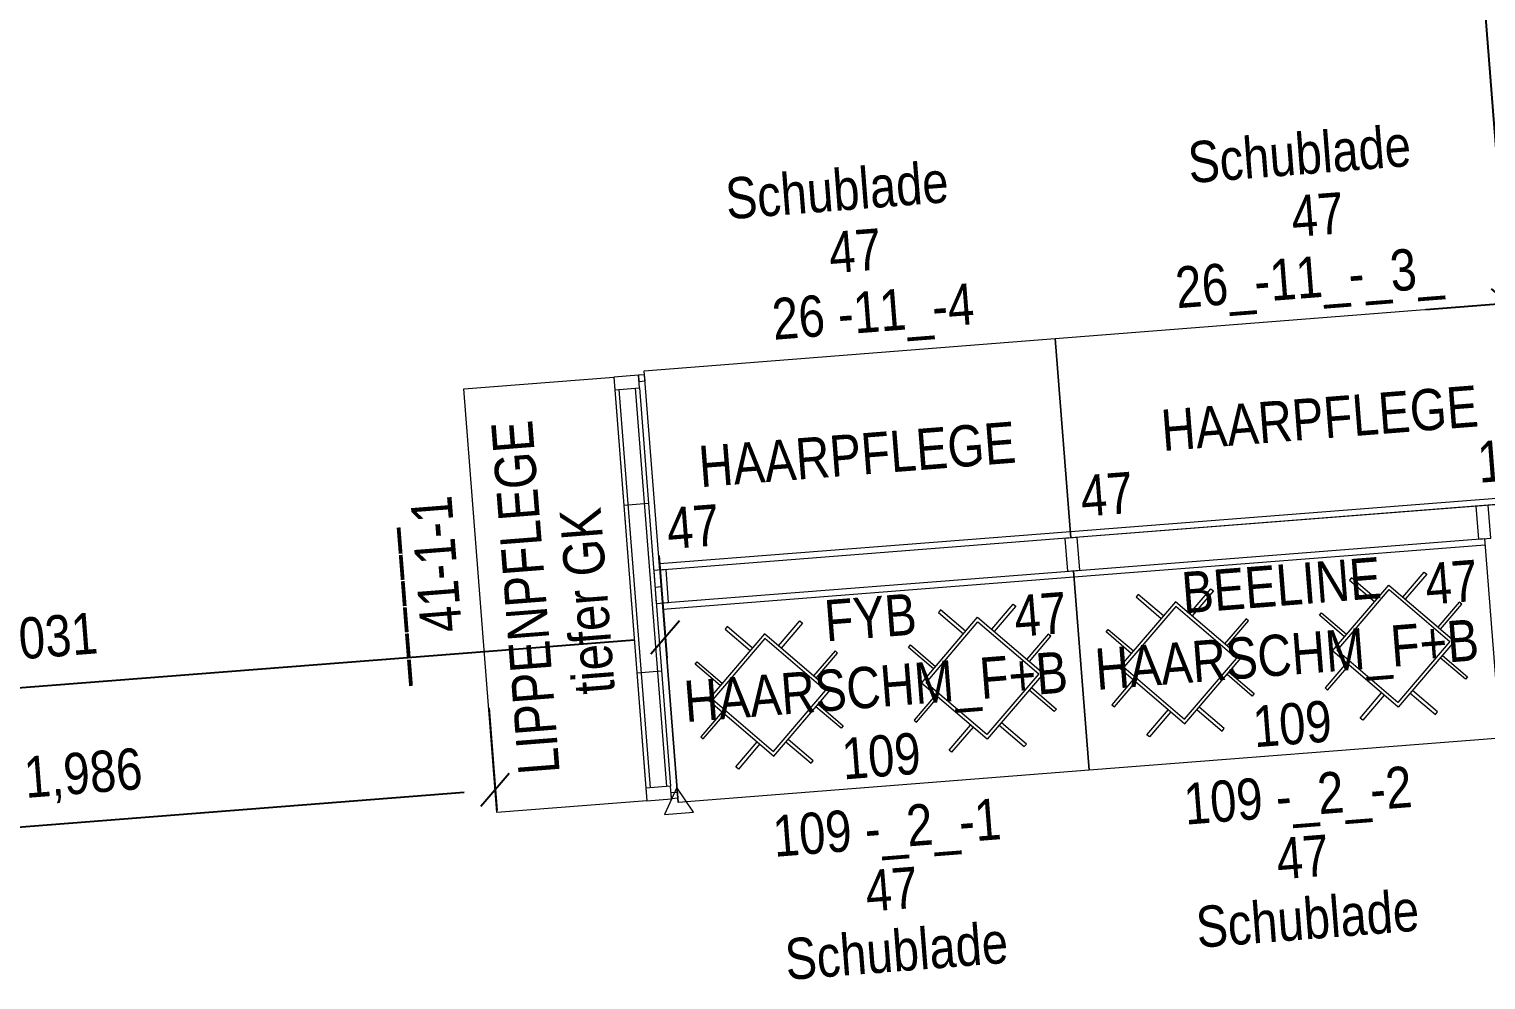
# Model space of a CAD drawing. Header units: millimetres. Extents: x 1954135 to 2038297, y 1349223 to 1397094.
# Drawn here: x 1974996 to 1978529, y 1380441 to 1382746 of the extents above; entities that cross this region are included whole.
import ezdxf
from ezdxf.enums import TextEntityAlignment as Align

# ---------------------------------------------------------------- set-up
doc = ezdxf.new("R2010")
doc.units = ezdxf.units.MM
doc.header["$MEASUREMENT"] = 0
doc.layers.get('Defpoints').update_dxf_attribs({"lineweight": 0})
for name, color, linetype, lineweight in [('10_Einrichtung', 7, 'Continuous', 0), ('10_Einrichtung (Construction)', 7, 'Continuous', 0), ('13_Ladenbau', 94, 'Continuous', 0), ('20_Sortimentierung', 7, 'Continuous', 0), ('21_Modulnummer', 7, 'Continuous', 0), ('TXT Schrift allgemein', 7, 'Continuous', 13)]:
    doc.layers.add(name, color=color, linetype=linetype, lineweight=lineweight)
doc.styles.add('Rossmann', font='ARIALN.TTF', dxfattribs={"height": 100})
doc.styles.add('Style-Arial Narrow', font='ARIALN.TTF')
doc.dimstyles.new('Rossmann', dxfattribs={"dimtxt": 100, "dimasz": 75, "dimexe": 50, "dimexo": 0.0625, "dimgap": 50, "dimtad": 1, "dimdec": 3, "dimlfac": 0.001, "dimzin": 3, "dimtxsty": 'Rossmann', "dimcen": 0, "dimadec": 3, "dimazin": 0, "dimtfac": 1, "dimtdec": 0, "dimtofl": 0, "dimtmove": 0, "dimatfit": 1, "dimfxl": 200, "dimfxlon": 1, "dimfrac": 2, "dimtolj": 1, "dimtzin": 3, "dimarcsym": 0})

# ---------------------------------------------------------------- blocks, each defined once
blk = doc.blocks.new('_Oblique-1')
at = {"color": 0, "linetype": 'ByBlock', "lineweight": -2}
blk.add_line((0.5, 0.5), (-0.5, -0.5), dxfattribs=at)
blk = doc.blocks.new('*D371')
at = {"layer": '10_Einrichtung', "color": 0, "linetype": 'ByBlock', "lineweight": -2, "transparency": 16777216}
for p, q in [((1976110.6, 1381100.5), (1976130.1, 1380851.2)), ((1974157.1, 1380609.9), (1974142.5, 1380796))]:
    blk.add_line(p, q, dxfattribs=at)
at = {"layer": '10_Einrichtung', "color": 0, "linetype": 'Continuous', "lineweight": -2, "transparency": 16777216}
blk.add_line((1976051.4, 1380895.2), (1974221.2, 1380752), dxfattribs=at)
at = {"layer": 'Defpoints', "color": 0, "linetype": 'Continuous', "lineweight": 0, "transparency": 16777216}
for p in [(1976090.3, 1381360), (1974146.4, 1380746.1), (1974157.1, 1380609.9)]:
    blk.add_point(p, dxfattribs=at)
at = {"layer": '10_Einrichtung', "color": 0, "linetype": 'Continuous', "lineweight": -2, "transparency": 16777216, "xscale": 75, "yscale": 75, "zscale": 75}
for p, rotation in [((1976126.2, 1380901.1), 4.475374000662934), ((1974146.4, 1380746.1), 184.4753740006629)]:
    blk.add_blockref('_Oblique-1', p, dxfattribs=dict(at, rotation=rotation))
at = {"layer": '10_Einrichtung', "color": 0, "linetype": 'Continuous', "lineweight": 0, "transparency": 16777216, "insert": (1975127.7, 1380933.4), "char_height": 100, "attachment_point": 5, "rotation": 4.4754, "style": 'Style-Arial Narrow'}
blk.add_mtext('\\A1;1,986', dxfattribs=at)
blk = doc.blocks.new('*D372')
at = {"layer": '10_Einrichtung', "color": 0, "linetype": 'ByBlock', "lineweight": -2, "transparency": 16777216}
for p, q in [((1978240.7, 1383889.5), (1978489.9, 1383909)), ((1978383.4, 1382066.1), (1978632.6, 1382085.6))]:
    blk.add_line(p, q, dxfattribs=at)
at = {"layer": '10_Einrichtung', "color": 0, "linetype": 'Continuous', "lineweight": -2, "transparency": 16777216}
blk.add_line((1978445.9, 1383830.4), (1978576.9, 1382156.5), dxfattribs=at)
at = {"layer": 'Defpoints', "color": 0, "linetype": 'Continuous', "lineweight": 0, "transparency": 16777216}
for p in [(1977790, 1383854.3), (1978582.8, 1382081.7), (1977696.9, 1382012.4)]:
    blk.add_point(p, dxfattribs=at)
at = {"layer": '10_Einrichtung', "color": 0, "linetype": 'Continuous', "lineweight": -2, "transparency": 16777216, "xscale": 75, "yscale": 75, "zscale": 75}
for p, rotation in [((1978440, 1383905.1), 94.47537400066294), ((1978582.8, 1382081.7), 274.475374000663)]:
    blk.add_blockref('_Oblique-1', p, dxfattribs=dict(at, rotation=rotation))
at = {"layer": '10_Einrichtung', "color": 0, "linetype": 'Continuous', "lineweight": 0, "transparency": 16777216, "insert": (1978401.6, 1382984.8), "char_height": 100, "attachment_point": 5, "rotation": 94.4754, "style": 'Style-Arial Narrow'}
blk.add_mtext('\\A1;1,829', dxfattribs=at)
blk = doc.blocks.new('HsFybBee')
at = {"layer": '10_Einrichtung', "color": 4, "linetype": 'Continuous', "ltscale": 1000, "flags": 128}
for points in [[(-259.4, -148.5), (-110.9, 0), (-259.4, 148.5), (-407.9, 0)], [(259.4, -148.5), (110.9, 0), (259.4, 148.5), (407.9, 0)], [(740.6, -148.5), (889.1, 0), (740.6, 148.5), (592.1, 0)], [(1259.4, -148.5), (1110.9, 0), (1259.4, 148.5), (1407.9, 0)], [(-259.4, -137.2), (-122.2, 0), (-259.4, 137.2), (-396.6, 0)], [(259.4, -137.2), (122.2, 0), (259.4, 137.2), (396.6, 0)], [(740.6, -137.2), (877.8, 0), (740.6, 137.2), (603.4, 0)], [(1259.4, -137.2), (1122.2, 0), (1259.4, 137.2), (1396.6, 0)]]:
    blk.add_lwpolyline(points, close=True, dxfattribs=at)
at = {"layer": '10_Einrichtung', "color": 252, "ltscale": 1000, "flags": 128}
for points in [[(-291.2, 116.7), (-347.8, 173.2), (-353.5, 167.6), (-296.9, 111)], [(-227.6, 116.7), (-171, 173.2), (-165.4, 167.6), (-221.9, 111)], [(227.6, 116.7), (171, 173.2), (165.4, 167.6), (221.9, 111)], [(291.2, 116.7), (347.8, 173.2), (353.5, 167.6), (296.9, 111)], [(708.8, 116.7), (652.2, 173.2), (646.5, 167.6), (703.1, 111)], [(772.4, 116.7), (829, 173.2), (834.6, 167.6), (778.1, 111)], [(1227.6, 116.7), (1171, 173.2), (1165.4, 167.6), (1221.9, 111)], [(1291.2, 116.7), (1347.8, 173.2), (1353.5, 167.6), (1296.9, 111)], [(-376.1, 31.8), (-432.7, 88.4), (-427, 94), (-370.4, 37.5)], [(-142.7, 31.8), (-86.2, 88.4), (-91.8, 94), (-148.4, 37.5)], [(142.7, 31.8), (86.2, 88.4), (91.8, 94), (148.4, 37.5)], [(376.1, 31.8), (432.7, 88.4), (427, 94), (370.4, 37.5)], [(623.9, 31.8), (567.3, 88.4), (573, 94), (629.6, 37.5)], [(857.3, 31.8), (913.8, 88.4), (908.2, 94), (851.6, 37.5)], [(1142.7, 31.8), (1086.2, 88.4), (1091.8, 94), (1148.4, 37.5)], [(1376.1, 31.8), (1432.7, 88.4), (1427, 94), (1370.4, 37.5)], [(-376.1, -31.8), (-432.7, -88.4), (-427, -94), (-370.4, -37.5)], [(-142.7, -31.8), (-86.2, -88.4), (-91.8, -94), (-148.4, -37.5)], [(142.7, -31.8), (86.2, -88.4), (91.8, -94), (148.4, -37.5)], [(376.1, -31.8), (432.7, -88.4), (427, -94), (370.4, -37.5)], [(623.9, -31.8), (567.3, -88.4), (573, -94), (629.6, -37.5)], [(857.3, -31.8), (913.8, -88.4), (908.2, -94), (851.6, -37.5)], [(1142.7, -31.8), (1086.2, -88.4), (1091.8, -94), (1148.4, -37.5)], [(1376.1, -31.8), (1432.7, -88.4), (1427, -94), (1370.4, -37.5)], [(-291.2, -116.7), (-347.8, -173.2), (-353.5, -167.6), (-296.9, -111)], [(-227.6, -116.7), (-171, -173.2), (-165.4, -167.6), (-221.9, -111)], [(227.6, -116.7), (171, -173.2), (165.4, -167.6), (221.9, -111)], [(291.2, -116.7), (347.8, -173.2), (353.5, -167.6), (296.9, -111)], [(708.8, -116.7), (652.2, -173.2), (646.5, -167.6), (703.1, -111)], [(772.4, -116.7), (829, -173.2), (834.6, -167.6), (778.1, -111)], [(1227.6, -116.7), (1171, -173.2), (1165.4, -167.6), (1221.9, -111)], [(1291.2, -116.7), (1347.8, -173.2), (1353.5, -167.6), (1296.9, -111)]]:
    blk.add_lwpolyline(points, dxfattribs=at)
at = {"layer": '10_Einrichtung (Construction)', "color": 7, "linetype": 'Continuous', "lineweight": 0, "style": 'Style-Arial Narrow'}
for s, p in [('FYB', (0, 168.5)), ('BEELINE', (1000, 168.5)), ('109', (0, -168.5)), ('109', (1000, -168.5))]:
    blk.add_text(s, height=100, dxfattribs=at).set_placement(p, align=Align.MIDDLE_CENTER)
blk = doc.blocks.new('*U810')
at = {"layer": '10_Einrichtung', "color": 7, "linetype": 'Continuous', "lineweight": 0}
blk.add_line((-500, 187.5), (500, 187.5), dxfattribs=at)
at = {"layer": '10_Einrichtung', "color": 7, "linetype": 'Continuous', "lineweight": 0, "flags": 128}
for points in [[(-485, 282.5), (-515, 282.5), (-515, 202.5), (-485, 202.5)], [(515, 282.5), (485, 282.5), (485, 202.5), (515, 202.5)], [(-500, 202.5), (500, 202.5), (500, -282.5), (-500, -282.5)]]:
    blk.add_lwpolyline(points, close=True, dxfattribs=at)
at = {"layer": '10_Einrichtung (Construction)', "color": 3, "linetype": 'Continuous', "lineweight": 0}
for p, q in [((-500, 202.5), (-500, -282.5)), ((500, 202.5), (500, -282.5))]:
    blk.add_line(p, q, dxfattribs=at)
at = {"layer": '10_Einrichtung (Construction)', "color": 5, "linetype": 'Continuous', "lineweight": 0}
blk.add_line((-500, 202.5), (500, 202.5), dxfattribs=at)
at = {"layer": '10_Einrichtung', "color": 7, "linetype": 'Continuous', "lineweight": 0, "style": 'Rossmann'}
blk.add_text('47', height=100, rotation=180, dxfattribs=at).set_placement((411.7, 103.6), align=Align.MIDDLE_CENTER)
blk = doc.blocks.new('R1 47_43')
at = {"layer": '10_Einrichtung', "color": 7, "linetype": 'Continuous', "lineweight": 0}
blk.add_blockref('*U810', (500, -242.5), dxfattribs=at)
blk = doc.blocks.new('I1 47_43')
at = {"layer": '10_Einrichtung', "color": 7, "linetype": 'Continuous', "lineweight": 0}
blk.add_blockref('R1 47_43', (0, 0), dxfattribs=at)
at = {"layer": '20_Sortimentierung', "color": 7, "linetype": 'Continuous', "lineweight": 0, "style": 'Style-Arial Narrow'}
blk.add_attdef('I1 47_43_0', text='', height=100, rotation=180, dxfattribs=at).set_placement((501.1, -282.5), align=Align.MIDDLE_CENTER)
at = {"layer": '21_Modulnummer', "color": 7, "linetype": 'Continuous', "lineweight": 0, "insert": (435.8, -675), "char_height": 100, "attachment_point": 2, "rotation": 180, "line_spacing_factor": 0.6, "style": 'Style-Arial Narrow'}
blk.add_mtext('26 -11_-4', dxfattribs=at)
at = {"layer": '21_Modulnummer', "color": 251, "linetype": 'Continuous', "lineweight": 0, "style": 'Style-Arial Narrow'}
blk.add_attdef('I1 47_43_0', text='', height=100, rotation=180, dxfattribs=at).set_placement((467.6, -825), align=Align.TOP_CENTER)
at = {"layer": '21_Modulnummer', "color": 5, "linetype": 'Continuous', "lineweight": 0, "style": 'Style-Arial Narrow'}
blk.add_attdef('I1 47_43_0', text='', height=100, rotation=180, dxfattribs=at).set_placement((500, -975), align=Align.TOP_CENTER)
blk = doc.blocks.new('*U813')
at = {"layer": '10_Einrichtung', "color": 7, "linetype": 'Continuous', "lineweight": 0}
blk.add_line((-500, 187.5), (500, 187.5), dxfattribs=at)
at = {"layer": '10_Einrichtung', "color": 7, "linetype": 'Continuous', "lineweight": 0, "flags": 128}
for points in [[(-485, 282.5), (-515, 282.5), (-515, 202.5), (-485, 202.5)], [(515, 282.5), (485, 282.5), (485, 202.5), (515, 202.5)], [(-500, 202.5), (500, 202.5), (500, -282.5), (-500, -282.5)]]:
    blk.add_lwpolyline(points, close=True, dxfattribs=at)
at = {"layer": '10_Einrichtung (Construction)', "color": 3, "linetype": 'Continuous', "lineweight": 0}
for p, q in [((-500, 202.5), (-500, -282.5)), ((500, 202.5), (500, -282.5))]:
    blk.add_line(p, q, dxfattribs=at)
at = {"layer": '10_Einrichtung (Construction)', "color": 5, "linetype": 'Continuous', "lineweight": 0}
blk.add_line((-500, 202.5), (500, 202.5), dxfattribs=at)
at = {"layer": '10_Einrichtung', "color": 7, "linetype": 'Continuous', "lineweight": 0, "style": 'Rossmann'}
blk.add_text('47', height=100, dxfattribs=at).set_placement((411.7, 103.6), align=Align.MIDDLE_CENTER)
blk = doc.blocks.new('R1 47_44')
at = {"layer": '10_Einrichtung', "color": 7, "linetype": 'Continuous', "lineweight": 0}
blk.add_blockref('*U813', (500, -242.5), dxfattribs=at)
blk = doc.blocks.new('I1 47_44')
at = {"layer": '10_Einrichtung', "color": 7, "linetype": 'Continuous', "lineweight": 0}
blk.add_blockref('R1 47_44', (0, 0), dxfattribs=at)
at = {"layer": '20_Sortimentierung', "color": 7, "linetype": 'Continuous', "lineweight": 0, "style": 'Style-Arial Narrow'}
blk.add_attdef('I1 47_44_0', text='', height=100, dxfattribs=at).set_placement((500, -282.5), align=Align.MIDDLE_CENTER)
at = {"layer": '21_Modulnummer', "color": 7, "linetype": 'Continuous', "lineweight": 0, "insert": (500, -575), "char_height": 100, "attachment_point": 2, "line_spacing_factor": 0.6, "style": 'Style-Arial Narrow'}
blk.add_mtext('109 -_2_-1', dxfattribs=at)
at = {"layer": '21_Modulnummer', "color": 251, "linetype": 'Continuous', "lineweight": 0, "style": 'Style-Arial Narrow'}
blk.add_attdef('I1 47_44_0', text='', height=100, dxfattribs=at).set_placement((500, -725), align=Align.TOP_CENTER)
at = {"layer": '21_Modulnummer', "color": 5, "linetype": 'Continuous', "lineweight": 0, "style": 'Style-Arial Narrow'}
blk.add_attdef('I1 47_44_0', text='', height=100, dxfattribs=at).set_placement((500, -875), align=Align.TOP_CENTER)
blk = doc.blocks.new('*U816')
at = {"layer": '10_Einrichtung', "color": 7, "linetype": 'Continuous', "lineweight": 0}
blk.add_line((-500, 187.5), (500, 187.5), dxfattribs=at)
at = {"layer": '10_Einrichtung', "color": 7, "linetype": 'Continuous', "lineweight": 0, "flags": 128}
for points in [[(-485, 282.5), (-515, 282.5), (-515, 202.5), (-485, 202.5)], [(515, 282.5), (485, 282.5), (485, 202.5), (515, 202.5)], [(-500, 202.5), (500, 202.5), (500, -282.5), (-500, -282.5)]]:
    blk.add_lwpolyline(points, close=True, dxfattribs=at)
at = {"layer": '10_Einrichtung (Construction)', "color": 3, "linetype": 'Continuous', "lineweight": 0}
for p, q in [((-500, 202.5), (-500, -282.5)), ((500, 202.5), (500, -282.5))]:
    blk.add_line(p, q, dxfattribs=at)
at = {"layer": '10_Einrichtung (Construction)', "color": 5, "linetype": 'Continuous', "lineweight": 0}
blk.add_line((-500, 202.5), (500, 202.5), dxfattribs=at)
at = {"layer": '10_Einrichtung', "color": 7, "linetype": 'Continuous', "lineweight": 0, "style": 'Rossmann'}
blk.add_text('47', height=100, dxfattribs=at).set_placement((411.7, 103.6), align=Align.MIDDLE_CENTER)
blk = doc.blocks.new('R1 47_45')
at = {"layer": '10_Einrichtung', "color": 7, "linetype": 'Continuous', "lineweight": 0}
blk.add_blockref('*U816', (500, -242.5), dxfattribs=at)
blk = doc.blocks.new('I1 47_45')
at = {"layer": '10_Einrichtung', "color": 7, "linetype": 'Continuous', "lineweight": 0}
blk.add_blockref('R1 47_45', (0, 0), dxfattribs=at)
at = {"layer": '20_Sortimentierung', "color": 7, "linetype": 'Continuous', "lineweight": 0, "style": 'Style-Arial Narrow'}
blk.add_attdef('I1 47_45_0', text='', height=100, dxfattribs=at).set_placement((500, -282.5), align=Align.MIDDLE_CENTER)
at = {"layer": '21_Modulnummer', "color": 7, "linetype": 'Continuous', "lineweight": 0, "insert": (500, -575), "char_height": 100, "attachment_point": 2, "line_spacing_factor": 0.6, "style": 'Style-Arial Narrow'}
blk.add_mtext('109 -_2_-2', dxfattribs=at)
at = {"layer": '21_Modulnummer', "color": 251, "linetype": 'Continuous', "lineweight": 0, "style": 'Style-Arial Narrow'}
blk.add_attdef('I1 47_45_0', text='', height=100, dxfattribs=at).set_placement((500, -725), align=Align.TOP_CENTER)
at = {"layer": '21_Modulnummer', "color": 5, "linetype": 'Continuous', "lineweight": 0, "style": 'Style-Arial Narrow'}
blk.add_attdef('I1 47_45_0', text='', height=100, dxfattribs=at).set_placement((500, -875), align=Align.TOP_CENTER)
blk = doc.blocks.new('*U1260')
at = {"layer": '10_Einrichtung', "color": 7, "linetype": 'Continuous', "lineweight": 0}
blk.add_line((-625, 187.5), (625, 187.5), dxfattribs=at)
at = {"layer": '10_Einrichtung', "color": 7, "linetype": 'Continuous', "lineweight": 0, "flags": 128}
for points in [[(-610, 282.5), (-640, 282.5), (-640, 202.5), (-610, 202.5)], [(640, 282.5), (610, 282.5), (610, 202.5), (640, 202.5)], [(-625, 202.5), (625, 202.5), (625, -282.5), (-625, -282.5)]]:
    blk.add_lwpolyline(points, close=True, dxfattribs=at)
at = {"layer": '10_Einrichtung (Construction)', "color": 3, "linetype": 'Continuous', "lineweight": 0}
for p, q in [((-625, 202.5), (-625, -282.5)), ((625, 202.5), (625, -282.5))]:
    blk.add_line(p, q, dxfattribs=at)
at = {"layer": '10_Einrichtung (Construction)', "color": 5, "linetype": 'Continuous', "lineweight": 0}
blk.add_line((-625, 202.5), (625, 202.5), dxfattribs=at)
at = {"layer": '10_Einrichtung', "color": 7, "linetype": 'Continuous', "lineweight": 0, "style": 'Rossmann'}
for s, p in [('1,25', (-484.2, 96.6)), ('47', (530.1, 103.6))]:
    blk.add_text(s, height=100, rotation=180, dxfattribs=at).set_placement(p, align=Align.MIDDLE_CENTER)
blk = doc.blocks.new('Rg 47_4')
at = {"layer": '10_Einrichtung', "color": 7, "linetype": 'Continuous', "lineweight": 0}
blk.add_blockref('*U1260', (625, -242.5), dxfattribs=at)
blk = doc.blocks.new('Ig 47_4')
at = {"layer": '10_Einrichtung', "color": 7, "linetype": 'Continuous', "lineweight": 0}
blk.add_blockref('Rg 47_4', (0, 0), dxfattribs=at)
at = {"layer": '20_Sortimentierung', "color": 7, "linetype": 'Continuous', "lineweight": 0, "style": 'Style-Arial Narrow'}
blk.add_attdef('Ig 47_4_0', text='', height=100, rotation=180, dxfattribs=at).set_placement((626.1, -282.5), align=Align.MIDDLE_CENTER)
at = {"layer": '21_Modulnummer', "color": 7, "linetype": 'Continuous', "lineweight": 0, "insert": (625, -675), "char_height": 100, "attachment_point": 2, "rotation": 180, "line_spacing_factor": 0.6, "style": 'Style-Arial Narrow'}
blk.add_mtext('26_-11_-_3_', dxfattribs=at)
at = {"layer": '21_Modulnummer', "color": 251, "linetype": 'Continuous', "lineweight": 0, "style": 'Style-Arial Narrow'}
blk.add_attdef('Ig 47_4_0', text='', height=100, rotation=180, dxfattribs=at).set_placement((592.6, -825), align=Align.TOP_CENTER)
at = {"layer": '21_Modulnummer', "color": 5, "linetype": 'Continuous', "lineweight": 0, "style": 'Style-Arial Narrow'}
blk.add_attdef('Ig 47_4_0', text='', height=100, rotation=180, dxfattribs=at).set_placement((625, -975), align=Align.TOP_CENTER)
blk = doc.blocks.new('lk_TM_2')
at = {"layer": '10_Einrichtung', "color": 7, "linetype": 'Continuous', "lineweight": 0}
for p, q in [((-187.5, -484.4), (-187.5, 484.4)), ((-177.5, -484.4), (-177.5, 484.4)), ((-137.5, -484.4), (-137.5, 484.4)), ((-127.5, -484.4), (-127.5, 484.4)), ((-127.5, 203.9), (-187.5, 203.9)), ((-127.5, -203.9), (-187.5, -203.9))]:
    blk.add_line(p, q, dxfattribs=at)
at = {"layer": '10_Einrichtung', "color": 7, "linetype": 'Continuous', "lineweight": 0, "flags": 128}
for points in [[(-202.5, 515), (-187.5, 515), (-187.5, 500), (-202.5, 500)], [(-127.5, 484.4), (-127.5, 515), (-187.5, 515), (-187.5, 484.4)], [(-127.5, -515), (-127.5, -484.4), (-187.5, -484.4), (-187.5, -515)], [(-202.5, -515), (-187.5, -515), (-187.5, -500), (-202.5, -500)]]:
    blk.add_lwpolyline(points, close=True, dxfattribs=at)
at = {"layer": '10_Einrichtung (Construction)', "color": 7, "linetype": 'Continuous', "lineweight": 0}
blk.add_line((-187.5, 0), (-202.5, 0), dxfattribs=at)
at = {"layer": '10_Einrichtung (Construction)', "color": 7, "linetype": 'Continuous', "lineweight": 0, "flags": 128}
blk.add_lwpolyline([(-127.5, 515), (237.5, 515), (237.5, -515), (-127.5, -515)], close=True, dxfattribs=at)
at = {"layer": '10_Einrichtung (Construction)', "color": 7, "linetype": 'Continuous', "lineweight": 0, "style": 'Style-Arial Narrow'}
blk.add_text('tiefer GK', height=100, rotation=270, dxfattribs=at).set_placement((29.1, 247.3), align=Align.TOP_LEFT)
blk = doc.blocks.new('IK Tm_2')
at = {"layer": '10_Einrichtung', "color": 7, "linetype": 'Continuous', "lineweight": 0}
blk.add_blockref('lk_TM_2', (202.5, 0), dxfattribs=at)
at = {"layer": '20_Sortimentierung', "color": 7, "linetype": 'Continuous', "lineweight": 0, "style": 'Style-Arial Narrow'}
blk.add_attdef('IK Tm_2_0', text='', height=100, rotation=270, dxfattribs=at).set_placement((330.4, 1.1), align=Align.MIDDLE_CENTER)
at = {"layer": '21_Modulnummer', "color": 7, "linetype": 'Continuous', "lineweight": 0, "insert": (590, -96.1), "char_height": 100, "attachment_point": 2, "rotation": 270, "line_spacing_factor": 0.6, "style": 'Style-Arial Narrow'}
blk.add_mtext('41-1-1', dxfattribs=at)
at = {"layer": '21_Modulnummer', "color": 5, "linetype": 'Continuous', "lineweight": 0, "style": 'Style-Arial Narrow'}
blk.add_attdef('IK Tm_2_0', text='', height=100, rotation=270, dxfattribs=at).set_placement((748, 0), align=Align.TOP_CENTER)
blk = doc.blocks.new('Z_Kennzeichen Endständer_1')
at = {"layer": '10_Einrichtung', "color": 3, "linetype": 'Continuous', "lineweight": 0, "flags": 128}
blk.add_lwpolyline([(0, 36.2), (-34.7, -26.8), (35.1, -26.8)], close=True, dxfattribs=at)
blk = doc.blocks.new('End 160_47_1')
at = {"layer": '10_Einrichtung', "color": 3, "linetype": 'Continuous', "lineweight": 0, "flags": 128}
blk.add_lwpolyline([(-30.1395, 295.896), (-60.1395, 295.896), (-60.1395, 215.896), (-30.1395, 215.896)], close=True, dxfattribs=at)
at = {"layer": '10_Einrichtung (Construction)', "color": 3, "linetype": 'Continuous', "lineweight": 0}
blk.add_line((-45.1395, 215.896), (-45.1395, -269.104), dxfattribs=at)
at = {"layer": '10_Einrichtung', "color": 3, "lineweight": 0}
blk.add_blockref('Z_Kennzeichen Endständer_1', (-45.1395, -269.104), dxfattribs=at)
blk = doc.blocks.new('End 160_47a_1')
at = {"layer": '10_Einrichtung', "color": 3, "linetype": 'Continuous', "lineweight": 0}
blk.add_blockref('End 160_47_1', (45.1395, -255.896), dxfattribs=at)
blk = doc.blocks.new('*D1487')
at = {"layer": '13_Ladenbau', "color": 0, "linetype": 'ByBlock', "lineweight": -2, "transparency": 16777216}
for p, q in [((1976523, 1381469.9), (1976542.6, 1381220.7)), ((1973501.4, 1381233.4), (1973520.9, 1380984.2))]:
    blk.add_line(p, q, dxfattribs=at)
at = {"layer": '13_Ladenbau', "color": 94, "linetype": 'Continuous', "lineweight": -2, "transparency": 16777216}
blk.add_line((1976463.9, 1381264.7), (1973591.8, 1381039.9), dxfattribs=at)
at = {"layer": 'Defpoints', "color": 0, "linetype": 'Continuous', "lineweight": 0, "transparency": 16777216}
for p in [(1976506.9, 1381676), (1973482.2, 1381479.3), (1973517, 1381034)]:
    blk.add_point(p, dxfattribs=at)
at = {"layer": '13_Ladenbau', "color": 94, "linetype": 'Continuous', "lineweight": -2, "transparency": 16777216, "xscale": 75, "yscale": 75, "zscale": 75}
for p, rotation in [((1976538.6, 1381270.5), 4.475374000659015), ((1973517, 1381034), 184.475374000659)]:
    blk.add_blockref('_Oblique-1', p, dxfattribs=dict(at, rotation=rotation))
at = {"layer": '13_Ladenbau', "color": 0, "linetype": 'Continuous', "lineweight": 0, "transparency": 16777216, "insert": (1975019.2, 1381262.1), "char_height": 100, "attachment_point": 5, "rotation": 4.4754, "style": 'Style-Arial Narrow'}
blk.add_mtext('\\A1;3,031', dxfattribs=at)

msp = doc.modelspace()

# ---------------------------------------------------------------- block references
at = {"layer": '10_Einrichtung', "color": 252, "ltscale": 1000, "rotation": 4.475374000661826}
msp.add_blockref('HsFybBee', (1977049.4784, 1381151.7307), dxfattribs=at)
at = {"layer": '20_Sortimentierung', "color": 7, "linetype": 'Continuous', "lineweight": 0}
ref = msp.add_blockref('IK Tm_2', (1976528.9593, 1381394.354), dxfattribs=dict(at, rotation=184.4753740006629))
ref.add_attrib('IK Tm_2_0', 'LIPPENPFLEGE', dxfattribs={"color": 7, "linetype": 'Continuous', "lineweight": 0, "height": 100, "rotation": 94.475374, "style": 'Style-Arial Narrow'}).set_placement((1976199.6531, 1381367.4951), align=Align.MIDDLE_CENTER)
ref.add_attrib('IK Tm_2_0', '______', dxfattribs={"layer": '21_Modulnummer', "color": 5, "linetype": 'Continuous', "lineweight": 0, "height": 100, "rotation": 94.475374, "style": 'Style-Arial Narrow'}).set_placement((1975783.2014, 1381335.9841), align=Align.TOP_CENTER)
at = {"layer": 'TXT Schrift allgemein'}
ref = msp.add_blockref('Ig 47_4', (1978772.0989, 1381569.9229), dxfattribs=dict(at, rotation=184.4753740006629))
ref.add_attrib('Ig 47_4_0', '47', dxfattribs={"layer": '21_Modulnummer', "color": 251, "linetype": 'Continuous', "lineweight": 0, "height": 100, "rotation": 4.475374, "style": 'Style-Arial Narrow'}).set_placement((1978116.9629, 1382346.169), align=Align.TOP_CENTER)
ref.add_attrib('Ig 47_4_0', 'Schublade', dxfattribs={"layer": '21_Modulnummer', "color": 5, "linetype": 'Continuous', "lineweight": 0, "height": 100, "rotation": 4.475374, "style": 'Style-Arial Narrow'}).set_placement((1978072.9248, 1382493.1809), align=Align.TOP_CENTER)
ref.add_attrib('Ig 47_4_0', 'HAARPFLEGE', dxfattribs={"layer": '20_Sortimentierung', "color": 7, "linetype": 'Continuous', "lineweight": 0, "height": 100, "rotation": 4.475374, "style": 'Style-Arial Narrow'}).set_placement((1978125.8832, 1381802.708), align=Align.MIDDLE_CENTER)
ref = msp.add_blockref('I1 47_43', (1977525.9102, 1381472.3846), dxfattribs=dict(at, rotation=184.4753740006629))
ref.add_attrib('I1 47_43_0', '47', dxfattribs={"layer": '21_Modulnummer', "color": 251, "linetype": 'Continuous', "lineweight": 0, "height": 100, "rotation": 4.475374, "style": 'Style-Arial Narrow'}).set_placement((1976995.3931, 1382258.3846), align=Align.TOP_CENTER)
ref.add_attrib('I1 47_43_0', 'HAARPFLEGE', dxfattribs={"layer": '20_Sortimentierung', "color": 7, "linetype": 'Continuous', "lineweight": 0, "height": 100, "rotation": 4.475374, "style": 'Style-Arial Narrow'}).set_placement((1977004.3133, 1381714.9236), align=Align.MIDDLE_CENTER)
ref.add_attrib('I1 47_43_0', 'Schublade', dxfattribs={"layer": '21_Modulnummer', "color": 5, "linetype": 'Continuous', "lineweight": 0, "height": 100, "rotation": 4.475374, "style": 'Style-Arial Narrow'}).set_placement((1976951.3549, 1382405.3965), align=Align.TOP_CENTER)
ref = msp.add_blockref('I1 47_45', (1977525.9102, 1381472.3846), dxfattribs=dict(at, rotation=4.475374000662932))
ref.add_attrib('I1 47_45_0', '47', dxfattribs={"layer": '21_Modulnummer', "color": 251, "linetype": 'Continuous', "lineweight": 0, "height": 100, "rotation": 4.475374, "style": 'Style-Arial Narrow'}).set_placement((1978080.9579, 1380788.6105), align=Align.TOP_CENTER)
ref.add_attrib('I1 47_45_0', 'HAARSCHM_F+B', dxfattribs={"layer": '20_Sortimentierung', "color": 7, "linetype": 'Continuous', "lineweight": 0, "height": 100, "rotation": 4.475374, "style": 'Style-Arial Narrow'}).set_placement((1978046.4294, 1381229.7613), align=Align.MIDDLE_CENTER)
ref.add_attrib('I1 47_45_0', 'Schublade', dxfattribs={"layer": '21_Modulnummer', "color": 5, "linetype": 'Continuous', "lineweight": 0, "height": 100, "rotation": 4.475374, "style": 'Style-Arial Narrow'}).set_placement((1978092.6625, 1380639.0678), align=Align.TOP_CENTER)
ref = msp.add_blockref('I1 47_44', (1976528.9593, 1381394.354), dxfattribs=dict(at, rotation=4.475374000662932))
ref.add_attrib('I1 47_44_0', '47', dxfattribs={"layer": '21_Modulnummer', "color": 251, "linetype": 'Continuous', "lineweight": 0, "height": 100, "rotation": 4.475374, "style": 'Style-Arial Narrow'}).set_placement((1977084.007, 1380710.5799), align=Align.TOP_CENTER)
ref.add_attrib('I1 47_44_0', 'HAARSCHM_F+B', dxfattribs={"layer": '20_Sortimentierung', "color": 7, "linetype": 'Continuous', "lineweight": 0, "height": 100, "rotation": 4.475374, "style": 'Style-Arial Narrow'}).set_placement((1977049.4784, 1381151.7307), align=Align.MIDDLE_CENTER)
ref.add_attrib('I1 47_44_0', 'Schublade', dxfattribs={"layer": '21_Modulnummer', "color": 5, "linetype": 'Continuous', "lineweight": 0, "height": 100, "rotation": 4.475374, "style": 'Style-Arial Narrow'}).set_placement((1977095.7115, 1380561.0372), align=Align.TOP_CENTER)
at = {"layer": 'TXT Schrift allgemein', "rotation": 4.475374000658994}
msp.add_blockref('End 160_47a_1', (1976528.9593, 1381394.354), dxfattribs=at)

# ---------------------------------------------------------------- dimensions: what is measured, and where the dimension line sits
at = {"layer": '10_Einrichtung', "linetype": 'Continuous', "lineweight": 0}
for base, p1, p2, angle, picture, middle in [((1978582.7658, 1382081.7095), (1977789.9835, 1383854.2528), (1977696.8828, 1382012.3721), 274.475374, '*D372', (1978401.647, 1382984.8304)), ((1974146.4029, 1380746.1296), (1976090.3009, 1381360.0205), (1974157.0667, 1380609.8842), 184.475374, '*D371', (1975127.7212, 1380933.3689))]:
    dim = msp.add_linear_dim(base=base, p1=p1, p2=p2, angle=angle, dimstyle='Rossmann', override={"dimtxsty": 'Style-Arial Narrow', "dimblk": '_Oblique-1', "dimtdec": 3, "dimfrac": 0}, dxfattribs=at)
    dim.commit()
    dim.dimension.update_dxf_attribs({"geometry": picture, "text_midpoint": middle})
at = {"layer": '13_Ladenbau', "color": 94, "linetype": 'Continuous', "lineweight": 0}
dim = msp.add_linear_dim(base=(1973517.0173, 1381034.0489), p1=(1976506.9156, 1381675.9927), p2=(1973482.1641, 1381479.3475), angle=184.475374, dimstyle='Rossmann', override={"dimtxsty": 'Style-Arial Narrow', "dimblk": '_Oblique-1', "dimclrd": 94, "dimtdec": 3, "dimfrac": 0}, dxfattribs=at)
dim.commit()
dim.dimension.update_dxf_attribs({"geometry": '*D1487', "text_midpoint": (1975019.2425, 1381262.0592)})

doc.saveas('drawing.dxf')
